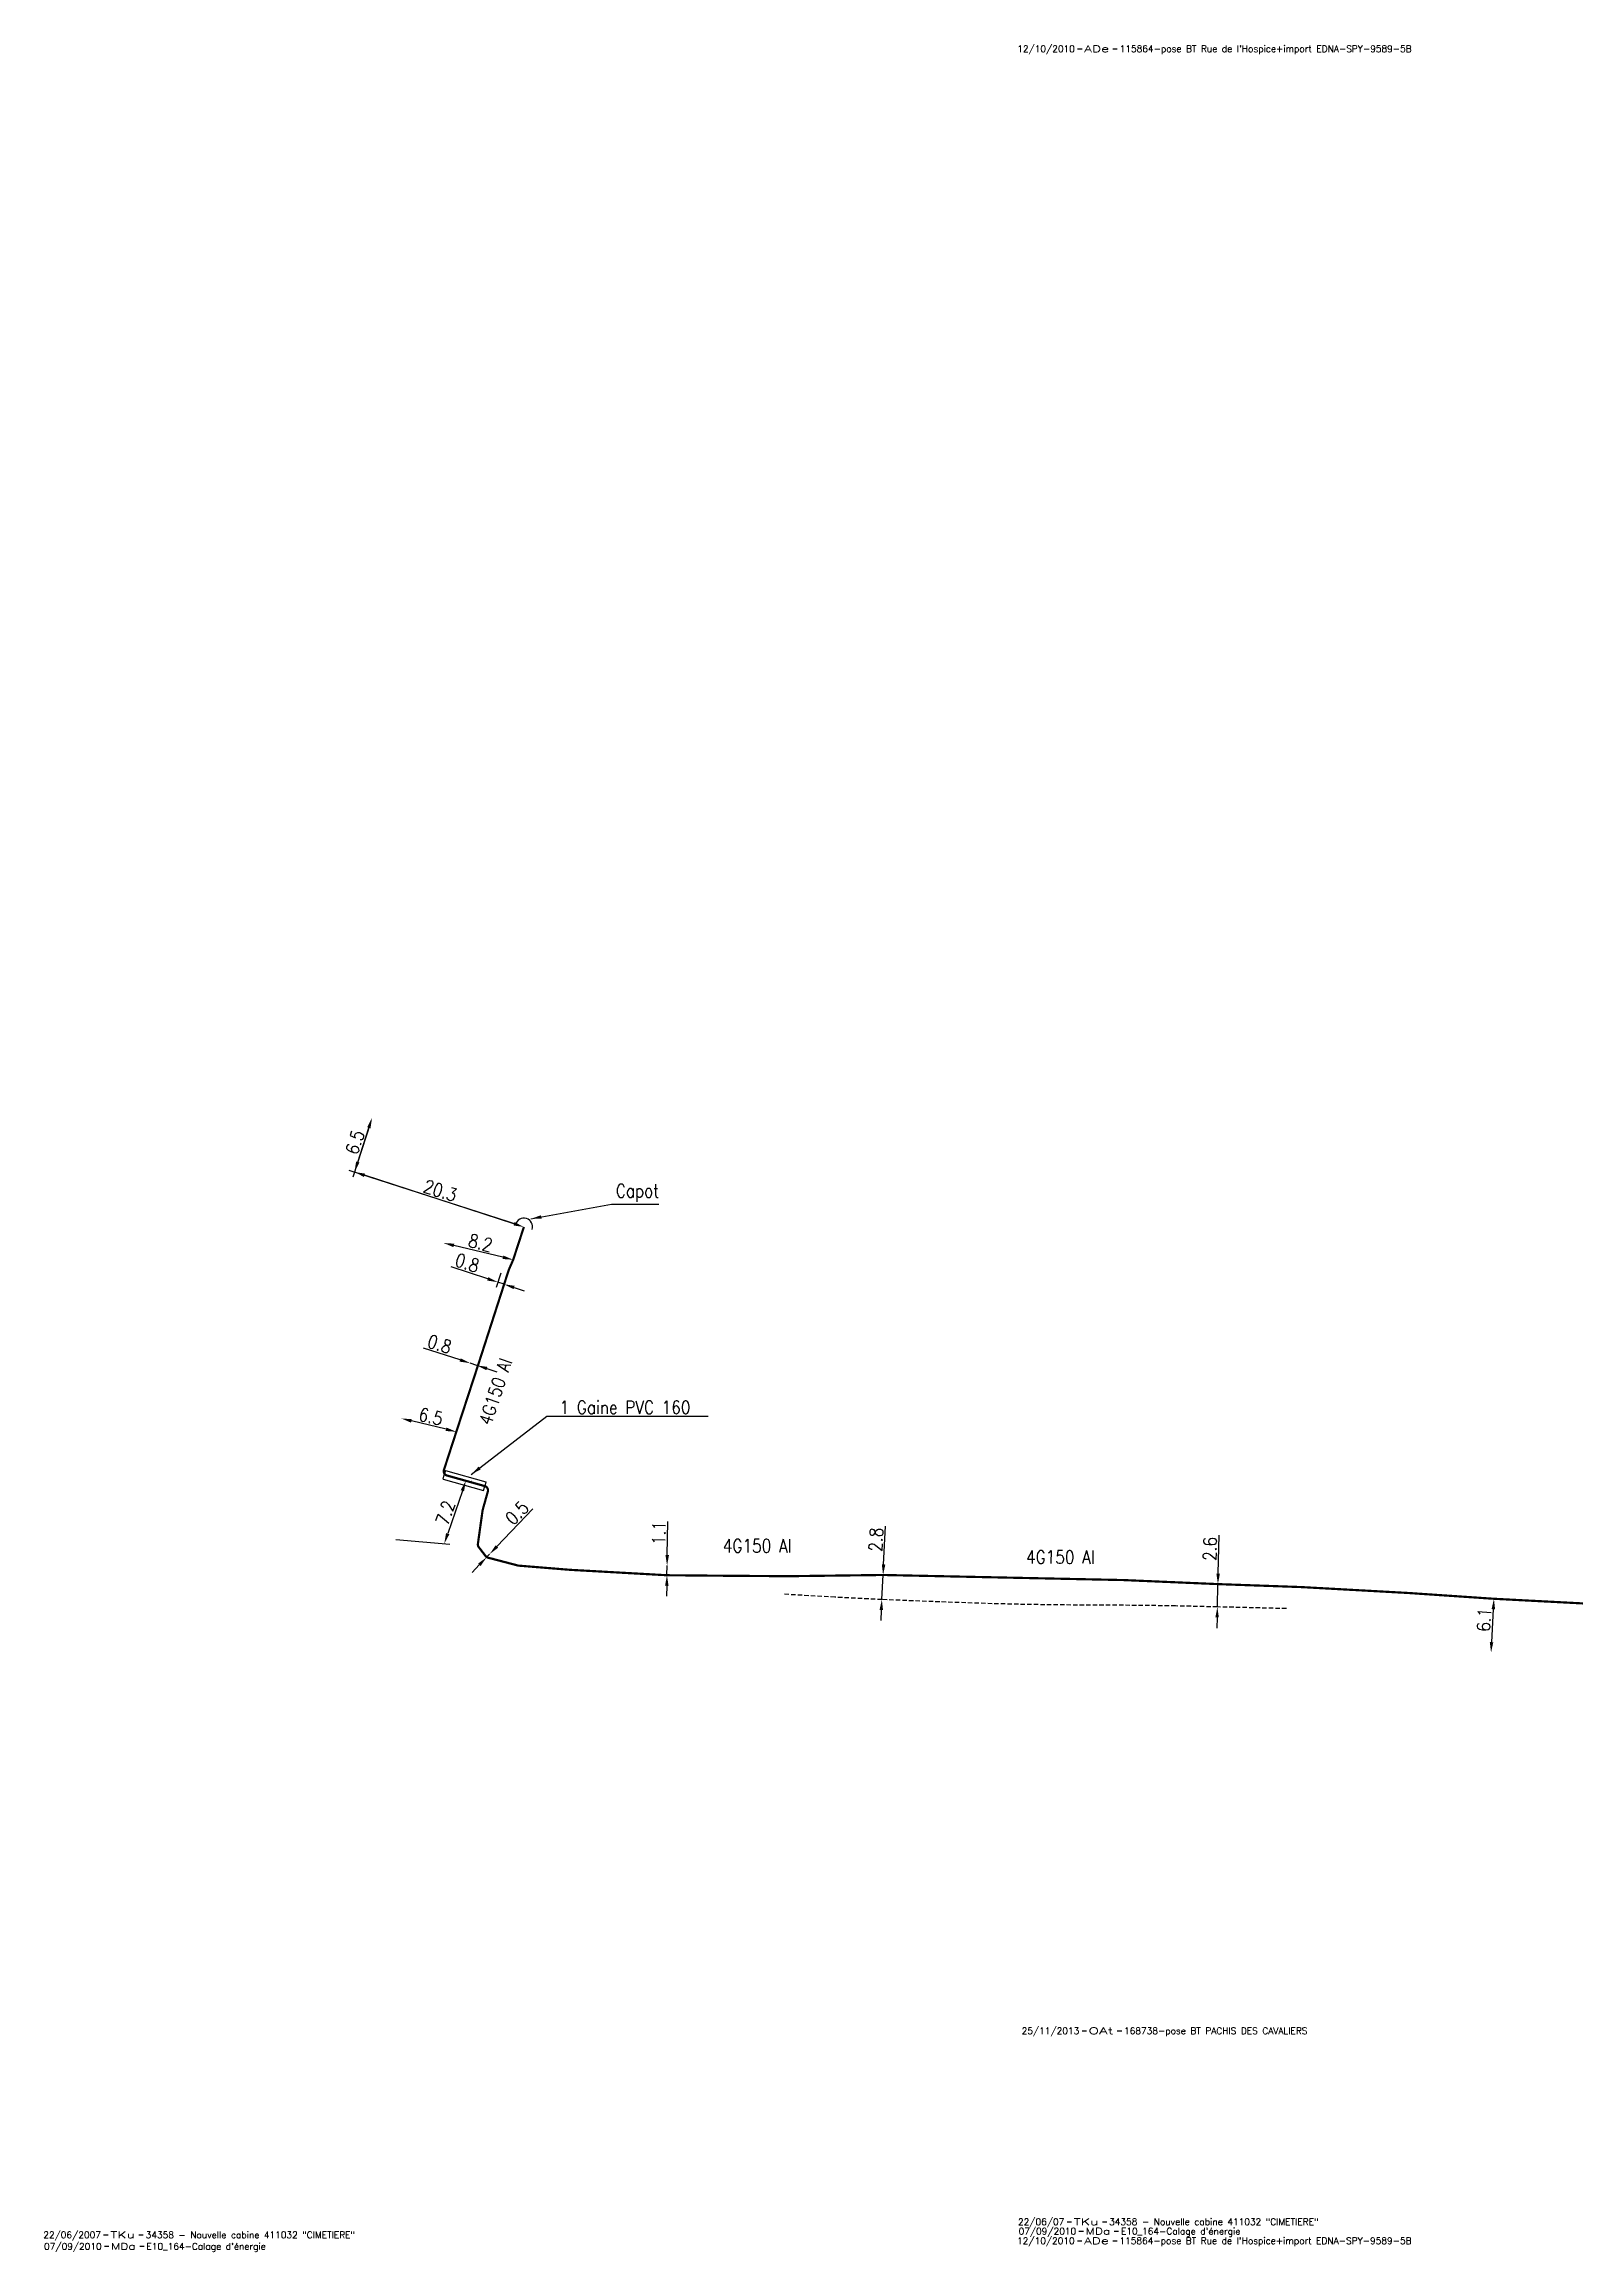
# Model space of a CAD drawing. Header units: millimetres. Extents: x 173000 to 173998, y 130000 to 131000.
# Drawn here: x 173399.7 to 173574.2, y 130486 to 130737.4 of the extents above; entities that cross this region are included whole.
import ezdxf
from ezdxf.enums import TextEntityAlignment as Align

# ---------------------------------------------------------------- set-up
doc = ezdxf.new("R2010")
doc.units = ezdxf.units.MM
doc.header["$PDMODE"] = 34
doc.linetypes.add('B_ST_Al', pattern=[2000, 1000, 1000])
doc.linetypes.add('DASHED', pattern=[0.75, 0.5, -0.25])
doc.layers.get('0').update_dxf_attribs({"linetype": 'CONTINUOUS'})
doc.layers.get('Defpoints').update_dxf_attribs({"linetype": 'CONTINUOUS'})
for name, color, linetype in [('B_110', 1, 'CONTINUOUS'), ('B_300', 7, 'CONTINUOUS'), ('B_400', 7, 'CONTINUOUS')]:
    doc.layers.add(name, color=color, linetype=linetype)
doc.layers.add('B_910', color=7, linetype='CONTINUOUS', plot=False)
doc.styles.get("Standard").update_dxf_attribs({"font": 'romans.shx', "width": 0.85})
doc.dimstyles.get("Standard").update_dxf_attribs({"dimtxt": 1.5, "dimasz": 1.2, "dimexe": 0.625, "dimexo": 0.625, "dimgap": 0.25, "dimtad": 1, "dimdec": 1, "dimzin": 0, "dimdsep": 46, "dimtxsty": 'Standard', "dimcen": -0.5, "dimadec": 0, "dimazin": 0, "dimtfac": 1, "dimtdec": 1, "dimtmove": 0, "dimatfit": 3, "dimfxl": 1, "dimtolj": 1, "dimtzin": 0, "dimarcsym": 0})

# ---------------------------------------------------------------- blocks, each defined once
blk = doc.blocks.new('GIS_MODF')
at = {"color": 0, "linetype": 'Continuous', "flags": 128}
for points in [[(-2.26, -0.01), (-1.76, -0.01)], [(1.76, -0.01), (2.26, -0.01)]]:
    blk.add_lwpolyline(points, dxfattribs=at)
at = {"color": 0, "linetype": 'Continuous'}
blk.add_attdef('DATE', text='', height=0.75, dxfattribs=at).set_placement((-2.58, -0.39), align=Align.RIGHT)
at = {"color": 0, "linetype": 'Continuous', "width": 3.590909}
blk.add_attdef('USER', text='', height=0.75, dxfattribs=at).set_placement((-1.52, -0.39), (1.31, -0.39), align=Align.FIT)
at = {"color": 0, "linetype": 'Continuous'}
blk.add_attdef('DESC', (2.53, -0.39), '', height=0.75, dxfattribs=at)
blk = doc.blocks.new('*D125')
at = {"layer": 'B_110', "color": 0, "linetype": 'Continuous', "lineweight": -2}
blk.add_line((173564.78, 130559.18), (173564.58, 130555.43), dxfattribs=at)
at = {"layer": 'B_110', "color": 0, "linetype": 'Continuous'}
for points in [[(173564.58, 130559.19), (173564.98, 130559.17), (173564.85, 130560.37)], [(173564.38, 130555.44), (173564.78, 130555.42), (173564.52, 130554.24)]]:
    blk.add_solid(points, dxfattribs=at)
at = {"layer": 'Defpoints', "color": 0, "linetype": 'Continuous'}
for p in [(173564.85, 130560.37), (173564.52, 130554.24), (173564.52, 130554.24)]:
    blk.add_point(p, dxfattribs=at)
at = {"layer": 'B_110', "color": 0, "linetype": 'Continuous', "insert": (173563.72, 130557.99), "char_height": 1.5, "attachment_point": 5, "rotation": 86.9552}
blk.add_mtext('\\A1;6.1', dxfattribs=at)
blk = doc.blocks.new('*D126')
at = {"layer": 'B_110', "color": 0, "linetype": 'Continuous', "lineweight": -2}
for p, q in [((173533.43, 130563.24), (173533.53, 130567.61)), ((173533.34, 130559.44), (173533.4, 130562.04)), ((173533.31, 130558.24), (173533.28, 130557.04))]:
    blk.add_line(p, q, dxfattribs=at)
at = {"layer": 'B_110', "color": 0, "linetype": 'Continuous'}
for points in [[(173533.23, 130563.24), (173533.63, 130563.23), (173533.4, 130562.04)], [(173533.11, 130558.24), (173533.51, 130558.24), (173533.34, 130559.44)]]:
    blk.add_solid(points, dxfattribs=at)
at = {"layer": 'Defpoints', "color": 0, "linetype": 'Continuous'}
for p in [(173533.4, 130562.04), (173533.34, 130559.44), (173533.34, 130559.44)]:
    blk.add_point(p, dxfattribs=at)
at = {"layer": 'B_110', "color": 0, "linetype": 'Continuous', "insert": (173532.49, 130566.05), "char_height": 1.5, "attachment_point": 5, "rotation": 88.6506}
blk.add_mtext('\\A1;2.6', dxfattribs=at)
blk = doc.blocks.new('*D127')
at = {"layer": 'B_110', "color": 0, "linetype": 'Continuous', "lineweight": -2}
for p, q in [((173495.31, 130564.28), (173495.52, 130568.65)), ((173495.11, 130560.28), (173495.25, 130563.08)), ((173495.05, 130559.09), (173494.99, 130557.89))]:
    blk.add_line(p, q, dxfattribs=at)
at = {"layer": 'B_110', "color": 0, "linetype": 'Continuous'}
for points in [[(173495.11, 130564.29), (173495.51, 130564.27), (173495.25, 130563.08)], [(173494.85, 130559.1), (173495.25, 130559.08), (173495.11, 130560.28)]]:
    blk.add_solid(points, dxfattribs=at)
at = {"layer": 'Defpoints', "color": 0, "linetype": 'Continuous'}
for p in [(173495.25, 130563.08), (173495.11, 130560.28), (173495.11, 130560.28)]:
    blk.add_point(p, dxfattribs=at)
at = {"layer": 'B_110', "color": 0, "linetype": 'Continuous', "insert": (173494.44, 130567.11), "char_height": 1.5, "attachment_point": 5, "rotation": 87.1897}
blk.add_mtext('\\A1;2.8', dxfattribs=at)
blk = doc.blocks.new('*D128')
at = {"layer": 'B_110', "color": 0, "linetype": 'Continuous', "lineweight": -2}
for p, q in [((173470.66, 130565.35), (173470.73, 130569.17)), ((173470.63, 130563.05), (173470.64, 130564.15)), ((173470.61, 130561.85), (173470.59, 130560.65))]:
    blk.add_line(p, q, dxfattribs=at)
at = {"layer": 'B_110', "color": 0, "linetype": 'Continuous'}
for points in [[(173470.46, 130565.35), (173470.86, 130565.34), (173470.64, 130564.15)], [(173470.41, 130561.85), (173470.81, 130561.84), (173470.63, 130563.05)]]:
    blk.add_solid(points, dxfattribs=at)
at = {"layer": 'Defpoints', "color": 0, "linetype": 'Continuous'}
for p in [(173470.64, 130564.15), (173470.64, 130564.15), (173470.63, 130563.05)]:
    blk.add_point(p, dxfattribs=at)
at = {"layer": 'B_110', "color": 0, "linetype": 'Continuous', "insert": (173469.7, 130567.87), "char_height": 1.5, "attachment_point": 5, "rotation": 89.0701}
blk.add_mtext('\\A1;1.1', dxfattribs=at)
blk = doc.blocks.new('*D129')
at = {"layer": 'B_110', "color": 0, "linetype": 'Continuous', "lineweight": -2}
for p, q in [((173448.33, 130573.76), (173448.35, 130573.76)), ((173447.32, 130572.67), (173445.65, 130567.79)), ((173439.74, 130567.12), (173445.9, 130566.6))]:
    blk.add_line(p, q, dxfattribs=at)
at = {"layer": 'B_110', "color": 0, "linetype": 'Continuous'}
for points in [[(173447.13, 130572.74), (173447.51, 130572.61), (173447.71, 130573.81)], [(173445.46, 130567.85), (173445.84, 130567.72), (173445.26, 130566.65)]]:
    blk.add_solid(points, dxfattribs=at)
at = {"layer": 'Defpoints', "color": 0, "linetype": 'Continuous'}
for p in [(173447.69, 130573.81), (173439.1, 130567.18), (173445.26, 130566.65)]:
    blk.add_point(p, dxfattribs=at)
at = {"layer": 'B_110', "color": 0, "linetype": 'Continuous', "insert": (173445.4, 130570.17), "char_height": 1.5, "attachment_point": 5, "rotation": 71.1123}
blk.add_mtext('\\A1;7.2', dxfattribs=at)
blk = doc.blocks.new('*D130')
at = {"layer": 'B_110', "color": 0, "linetype": 'Continuous', "lineweight": -2}
for p, q in [((173451.25, 130566.32), (173455.36, 130570.61)), ((173449.25, 130564.23), (173448.42, 130563.36)), ((173450.08, 130565.09), (173450.42, 130565.45)), ((173450.87, 130565.02), (173450.87, 130565.02))]:
    blk.add_line(p, q, dxfattribs=at)
at = {"layer": 'B_110', "color": 0, "linetype": 'Continuous'}
for points in [[(173451.11, 130566.46), (173451.39, 130566.18), (173450.42, 130565.45)], [(173449.1, 130564.37), (173449.39, 130564.09), (173450.08, 130565.09)]]:
    blk.add_solid(points, dxfattribs=at)
at = {"layer": 'Defpoints', "color": 0, "linetype": 'Continuous'}
for p in [(173450.08, 130565.09), (173450.42, 130565.45), (173450.42, 130565.45)]:
    blk.add_point(p, dxfattribs=at)
at = {"layer": 'B_110', "color": 0, "linetype": 'Continuous', "insert": (173453.54, 130570.15), "char_height": 1.5, "attachment_point": 5, "rotation": 46.2048}
blk.add_mtext('\\A1;0.5', dxfattribs=at)
blk = doc.blocks.new('*D131')
at = {"layer": 'B_110', "color": 0, "linetype": 'Continuous', "lineweight": -2}
blk.add_line((173445.46, 130579.67), (173441.52, 130580.62), dxfattribs=at)
at = {"layer": 'B_110', "color": 0, "linetype": 'Continuous'}
for points in [[(173441.57, 130580.82), (173441.47, 130580.43), (173440.36, 130580.91)], [(173445.51, 130579.87), (173445.41, 130579.48), (173446.63, 130579.39)]]:
    blk.add_solid(points, dxfattribs=at)
at = {"layer": 'Defpoints', "color": 0, "linetype": 'Continuous'}
for p in [(173440.36, 130580.91), (173440.36, 130580.91), (173446.63, 130579.39)]:
    blk.add_point(p, dxfattribs=at)
at = {"layer": 'B_110', "color": 0, "linetype": 'Continuous', "insert": (173443.73, 130581.12), "char_height": 1.5, "attachment_point": 5, "rotation": 346.4126}
blk.add_mtext('\\A1;6.5', dxfattribs=at)
blk = doc.blocks.new('*D132')
at = {"layer": 'B_110', "color": 0, "linetype": 'Continuous', "lineweight": -2}
for p, q in [((173447.07, 130587.57), (173442.9, 130588.91)), ((173448.97, 130586.95), (173448.21, 130587.2)), ((173450.11, 130586.59), (173451.25, 130586.22))]:
    blk.add_line(p, q, dxfattribs=at)
at = {"layer": 'B_110', "color": 0, "linetype": 'Continuous'}
for points in [[(173447.13, 130587.76), (173447, 130587.38), (173448.21, 130587.2)], [(173450.17, 130586.78), (173450.05, 130586.4), (173448.97, 130586.95)]]:
    blk.add_solid(points, dxfattribs=at)
at = {"layer": 'Defpoints', "color": 0, "linetype": 'Continuous'}
for p in [(173448.21, 130587.2), (173448.21, 130587.2), (173448.97, 130586.95)]:
    blk.add_point(p, dxfattribs=at)
at = {"layer": 'B_110', "color": 0, "linetype": 'Continuous', "insert": (173444.72, 130589.37), "char_height": 1.5, "attachment_point": 5, "rotation": 342.1538}
blk.add_mtext('\\A1;0.8', dxfattribs=at)
blk = doc.blocks.new('*D133')
at = {"layer": 'B_110', "color": 0, "linetype": 'Continuous', "lineweight": -2}
blk.add_line((173451.94, 130599.26), (173446.35, 130600.61), dxfattribs=at)
at = {"layer": 'B_110', "color": 0, "linetype": 'Continuous'}
for points in [[(173446.4, 130600.81), (173446.3, 130600.42), (173445.18, 130600.89)], [(173451.99, 130599.46), (173451.89, 130599.07), (173453.11, 130598.98)]]:
    blk.add_solid(points, dxfattribs=at)
at = {"layer": 'Defpoints', "color": 0, "linetype": 'Continuous'}
for p in [(173445.18, 130600.89), (173445.18, 130600.89), (173453.11, 130598.98)]:
    blk.add_point(p, dxfattribs=at)
at = {"layer": 'B_110', "color": 0, "linetype": 'Continuous', "insert": (173449.38, 130600.91), "char_height": 1.5, "attachment_point": 5, "rotation": 346.4258}
blk.add_mtext('\\A1;8.2', dxfattribs=at)
blk = doc.blocks.new('*D134')
at = {"layer": 'B_110', "color": 0, "linetype": 'Continuous', "lineweight": -2}
for p, q in [((173450.22, 130596.8), (173446.06, 130598.16)), ((173451.69, 130597.45), (173451.16, 130595.83)), ((173452.07, 130596.19), (173451.36, 130596.43)), ((173452.4, 130597.22), (173451.88, 130595.6)), ((173453.21, 130595.82), (173454.35, 130595.45))]:
    blk.add_line(p, q, dxfattribs=at)
at = {"layer": 'B_110', "color": 0, "linetype": 'Continuous'}
for points in [[(173450.28, 130596.99), (173450.15, 130596.61), (173451.36, 130596.43)], [(173453.27, 130596.01), (173453.15, 130595.63), (173452.07, 130596.19)]]:
    blk.add_solid(points, dxfattribs=at)
at = {"layer": 'Defpoints', "color": 0, "linetype": 'Continuous'}
for p in [(173451.36, 130596.43), (173451.89, 130598.04), (173452.6, 130597.81)]:
    blk.add_point(p, dxfattribs=at)
at = {"layer": 'B_110', "color": 0, "linetype": 'Continuous', "insert": (173447.88, 130598.62), "char_height": 1.5, "attachment_point": 5, "rotation": 341.8675}
blk.add_mtext('\\A1;0.8', dxfattribs=at)
blk = doc.blocks.new('*D135')
at = {"layer": 'B_110', "color": 0, "linetype": 'Continuous', "lineweight": -2}
for p, q in [((173436.84, 130614.56), (173434.84, 130608.37)), ((173453.2, 130603.08), (173436.17, 130608.6))]:
    blk.add_line(p, q, dxfattribs=at)
at = {"layer": 'B_110', "color": 0, "linetype": 'Continuous'}
for points in [[(173436.23, 130608.79), (173436.11, 130608.41), (173435.03, 130608.97)], [(173453.26, 130603.27), (173453.14, 130602.89), (173454.34, 130602.71)]]:
    blk.add_solid(points, dxfattribs=at)
at = {"layer": 'Defpoints', "color": 0, "linetype": 'Continuous'}
for p in [(173437.03, 130615.15), (173435.03, 130608.97), (173454.34, 130602.71)]:
    blk.add_point(p, dxfattribs=at)
at = {"layer": 'B_110', "color": 0, "linetype": 'Continuous', "insert": (173444.8, 130606.85), "char_height": 1.5, "attachment_point": 5, "rotation": 342.0522}
blk.add_mtext('\\A1;20.3', dxfattribs=at)
blk = doc.blocks.new('B_300_05')
at = {"color": 0, "linetype": 'Continuous'}
blk.add_arc((0, 0), 1, 270, 90, dxfattribs=at)
at = {"color": 0, "linetype": 'Continuous', "width": 0.75, "flags": 3}
for tag, p in [('DEF_LEG', (0, -5)), ('DEF_COUP', (0, -7.5)), ('DEF_TYPE', (0, -10))]:
    blk.add_attdef(tag, text='', height=1.2, dxfattribs=at).set_placement(p, align=Align.MIDDLE)
blk = doc.blocks.new('*D139')
at = {"layer": 'B_110', "color": 0, "linetype": 'Continuous', "lineweight": -2}
for p, q in [((173435.4, 130610.11), (173436.66, 130614.01)), ((173453.75, 130602.91), (173434.43, 130609.16))]:
    blk.add_line(p, q, dxfattribs=at)
at = {"layer": 'B_110', "color": 0, "linetype": 'Continuous'}
for points in [[(173436.47, 130614.07), (173436.85, 130613.95), (173437.03, 130615.15)], [(173435.21, 130610.17), (173435.59, 130610.05), (173435.03, 130608.97)]]:
    blk.add_solid(points, dxfattribs=at)
at = {"layer": 'Defpoints', "color": 0, "linetype": 'Continuous'}
for p in [(173437.03, 130615.15), (173437.03, 130615.15), (173454.34, 130602.71)]:
    blk.add_point(p, dxfattribs=at)
at = {"layer": 'B_110', "color": 0, "linetype": 'Continuous', "insert": (173435.08, 130612.37), "char_height": 1.5, "attachment_point": 5, "rotation": 72.0522}
blk.add_mtext('\\A1;6.5', dxfattribs=at)

msp = doc.modelspace()

# ---------------------------------------------------------------- linework, layer by layer
at = {"layer": 'B_110', "linetype": 'B_ST_Al', "const_width": 0.25, "flags": 128}
msp.add_lwpolyline([(173655.68, 130558.15), (173654.65, 130553.65, -0.429771), (173654.03, 130553.28), (173651.73, 130553.94), (173647.99, 130554.92), (173642, 130555.6), (173636.03, 130556.37), (173626.5, 130557.16), (173613.66, 130557.93), (173602.5, 130558.37), (173590.51, 130558.82), (173577.85, 130559.69), (173564.84, 130560.37), (173555.09, 130561.03), (173542.94, 130561.7), (173533.4, 130562.04), (173522.66, 130562.5), (173513.22, 130562.7), (173495.25, 130563.08), (173484.47, 130562.94), (173477.43, 130562.99), (173470.63, 130563.05), (173459.54, 130563.67, -0.006215), (173459.54, 130563.67), (173453.77, 130564.14, -0.04361), (173453.68, 130564.15), (173450.24, 130565.05, -0.166847), (173449.97, 130565.23), (173449.18, 130566.26, -0.201204), (173449.09, 130566.63), (173449.62, 130570.42, -0.033685), (173449.63, 130570.48), (173450.22, 130572.58, 0.414528), (173449.88, 130573.2), (173445.56, 130574.41, -0.425979), (173445.22, 130575.05), (173446.63, 130579.39), (173449.09, 130586.92), (173452.6, 130597.81), (173453.11, 130598.98), (173454.33, 130602.72), (173454.33, 130602.72)], format="xyb", dxfattribs=at)
at = {"layer": 'B_110', "linetype": 'DASHED'}
msp.add_lwpolyline([(173541.2, 130559.25), (173533.34, 130559.44), (173528.58, 130559.55), (173525.61, 130559.6), (173522.64, 130559.63), (173519.65, 130559.64), (173516.66, 130559.66), (173513.67, 130559.69), (173510.67, 130559.74), (173507.67, 130559.81), (173501.7, 130560.01), (173495.11, 130560.28), (173489.77, 130560.55), (173483.81, 130560.89)], dxfattribs=at)
at = {"layer": 'B_400', "color": 7, "linetype": 'CONTINUOUS'}
for p, q in [((173445.12, 130574.01), (173445.26, 130574.49)), ((173445.12, 130574.01), (173449.74, 130572.72)), ((173445.39, 130574.98), (173445.26, 130574.49)), ((173445.39, 130574.98), (173450.01, 130573.68)), ((173450.01, 130573.68), (173449.88, 130573.2)), ((173449.74, 130572.72), (173449.88, 130573.2))]:
    msp.add_line(p, q, dxfattribs=at)

# ---------------------------------------------------------------- block references
at = {"layer": 'B_300', "rotation": 73.76219183078753}
msp.add_blockref('B_300_05', (173454.33, 130602.72), dxfattribs=at)
at = {"layer": 'B_910'}
ref = msp.add_blockref('GIS_MODF', (173519.68, 130736.92), dxfattribs=at)
ref.add_attrib('DATE', '12/10/2010', dxfattribs={"layer": '0', "color": 0, "linetype": 'Continuous', "height": 0.75}).set_placement((173517.1, 130736.53), align=Align.RIGHT)
ref.add_attrib('USER', 'ADe', dxfattribs={"layer": '0', "color": 0, "linetype": 'Continuous', "height": 0.75, "width": 1.462963}).set_placement((173518.16, 130736.53), (173520.99, 130736.53), align=Align.FIT)
ref.add_attrib('DESC', "115864-pose BT Rue de l'Hospice+import EDNA-SPY-9589-5B", (173522.21, 130736.53), dxfattribs={"layer": '0', "color": 0, "linetype": 'Continuous', "height": 0.75})
ref = msp.add_blockref('GIS_MODF', (173520.18, 130511.18), dxfattribs=at)
ref.add_attrib('DATE', '25/11/2013', dxfattribs={"layer": '0', "color": 0, "linetype": 'Continuous', "height": 0.75}).set_placement((173517.6, 130510.79), align=Align.RIGHT)
ref.add_attrib('USER', 'OAt', dxfattribs={"layer": '0', "color": 0, "linetype": 'Continuous', "height": 0.75, "width": 1.58}).set_placement((173518.66, 130510.79), (173521.49, 130510.79), align=Align.FIT)
ref.add_attrib('DESC', '168738-pose BT PACHIS DES CAVALIERS', (173522.71, 130510.79), dxfattribs={"layer": '0', "color": 0, "linetype": 'Continuous', "height": 0.75})
ref = msp.add_blockref('GIS_MODF', (173408.71, 130487.92), dxfattribs=at)
ref.add_attrib('DATE', '22/06/2007', dxfattribs={"layer": '0', "color": 0, "linetype": 'Continuous', "height": 0.75}).set_placement((173406.13, 130487.54), align=Align.RIGHT)
ref.add_attrib('USER', 'TKu', dxfattribs={"layer": '0', "color": 0, "linetype": 'Continuous', "height": 0.75, "width": 1.519231}).set_placement((173407.2, 130487.54), (173410.02, 130487.54), align=Align.FIT)
ref.add_attrib('DESC', '34358 - Nouvelle cabine 411032 "CIMETIERE"', (173411.24, 130487.54), dxfattribs={"layer": '0', "color": 0, "linetype": 'Continuous', "height": 0.75})
ref = msp.add_blockref('GIS_MODF', (173518.48, 130489.43), dxfattribs=at)
ref.add_attrib('DATE', '22/06/07', dxfattribs={"layer": '0', "color": 0, "linetype": 'Continuous', "height": 0.75}).set_placement((173515.9, 130489.04), align=Align.RIGHT)
ref.add_attrib('USER', 'TKu', dxfattribs={"layer": '0', "color": 0, "linetype": 'Continuous', "height": 0.75, "width": 1.519231}).set_placement((173516.97, 130489.04), (173519.79, 130489.04), align=Align.FIT)
ref.add_attrib('DESC', '34358 - Nouvelle cabine 411032 "CIMETIERE"', (173521.01, 130489.04), dxfattribs={"layer": '0', "color": 0, "linetype": 'Continuous', "height": 0.75})
ref = msp.add_blockref('GIS_MODF', (173519.83, 130488.35), dxfattribs=at)
ref.add_attrib('DATE', '07/09/2010', dxfattribs={"layer": '0', "color": 0, "linetype": 'Continuous', "height": 0.75}).set_placement((173517.25, 130487.96), align=Align.RIGHT)
ref.add_attrib('USER', 'MDa', dxfattribs={"layer": '0', "color": 0, "linetype": 'Continuous', "height": 0.75, "width": 1.316667}).set_placement((173518.32, 130487.96), (173521.14, 130487.96), align=Align.FIT)
ref.add_attrib('DESC', "E10_164-Calage d'énergie", (173522.36, 130487.96), dxfattribs={"layer": '0', "color": 0, "linetype": 'Continuous', "height": 0.75})
ref = msp.add_blockref('GIS_MODF', (173408.8, 130486.63), dxfattribs=at)
ref.add_attrib('DATE', '07/09/2010', dxfattribs={"layer": '0', "color": 0, "linetype": 'Continuous', "height": 0.75}).set_placement((173406.22, 130486.24), align=Align.RIGHT)
ref.add_attrib('USER', 'MDa', dxfattribs={"layer": '0', "color": 0, "linetype": 'Continuous', "height": 0.75, "width": 1.316667}).set_placement((173407.29, 130486.24), (173410.11, 130486.24), align=Align.FIT)
ref.add_attrib('DESC', "E10_164-Calage d'énergie", (173411.33, 130486.24), dxfattribs={"layer": '0', "color": 0, "linetype": 'Continuous', "height": 0.75})
ref = msp.add_blockref('GIS_MODF', (173519.66, 130487.27), dxfattribs=at)
ref.add_attrib('DATE', '12/10/2010', dxfattribs={"layer": '0', "color": 0, "linetype": 'Continuous', "height": 0.75}).set_placement((173517.08, 130486.88), align=Align.RIGHT)
ref.add_attrib('USER', 'ADe', dxfattribs={"layer": '0', "color": 0, "linetype": 'Continuous', "height": 0.75, "width": 1.462963}).set_placement((173518.14, 130486.88), (173520.97, 130486.88), align=Align.FIT)
ref.add_attrib('DESC', "115864-pose BT Rue de l'Hospice+import EDNA-SPY-9589-5B", (173522.19, 130486.88), dxfattribs={"layer": '0', "color": 0, "linetype": 'Continuous', "height": 0.75})

# ---------------------------------------------------------------- texts
at = {"layer": 'B_110', "linetype": 'Continuous', "width": 0.85}
for rotation, p in [(71.9266, (173451.08, 130583.98)), (359.9602, (173480.9, 130566.4)), (359.9602, (173515.45, 130565.12))]:
    msp.add_text('4G150 Al', height=1.5, rotation=rotation, dxfattribs=at).set_placement(p, align=Align.MIDDLE)
at = {"layer": 'B_300', "linetype": 'Continuous', "insert": (173469.72, 130606.58), "char_height": 1.5, "attachment_point": 6}
msp.add_mtext('Capot', dxfattribs=at)
at = {"layer": 'B_400', "insert": (173458.39, 130582.17), "char_height": 1.5, "attachment_point": 4}
msp.add_mtext('1 Gaine PVC 160 ', dxfattribs=at)

# ---------------------------------------------------------------- dimensions: what is measured, and where the dimension line sits
at = {"layer": 'B_110', "linetype": 'Continuous'}
for base, p1, p2, angle, picture, middle in [((173437.03, 130615.15), (173454.34, 130602.71), (173437.03, 130615.15), 252.0522, '*D139', (173436.03, 130612.06)), ((173435.03, 130608.97), (173454.34, 130602.71), (173437.03, 130615.15), 342.0522, '*D135', (173444.5, 130605.9)), ((173445.18, 130600.89), (173453.11, 130598.98), (173445.18, 130600.89), 346.4258, '*D133', (173449.15, 130599.94)), ((173451.36, 130596.43), (173452.6, 130597.81), (173451.89, 130598.04), 341.8675, '*D134', (173447.57, 130597.67)), ((173448.21, 130587.2), (173448.97, 130586.95), (173448.21, 130587.2), 342.1538, '*D132', (173444.41, 130588.42)), ((173440.36, 130580.91), (173446.63, 130579.39), (173440.36, 130580.91), 346.4126, '*D131', (173443.49, 130580.15)), ((173450.42, 130565.45), (173450.08, 130565.09), (173450.42, 130565.45), 226.2048, '*D130', (173454.26, 130569.46)), ((173470.64, 130564.15), (173470.63, 130563.05), (173470.64, 130564.15), 269.0701, '*D128', (173470.7, 130567.86)), ((173495.11, 130560.28), (173495.25, 130563.08), (173495.11, 130560.28), 87.1897, '*D127', (173495.44, 130567.06)), ((173533.34, 130559.44), (173533.4, 130562.04), (173533.34, 130559.44), 88.6506, '*D126', (173533.49, 130566.02)), ((173564.52, 130554.24), (173564.85, 130560.37), (173564.52, 130554.24), 86.9552, '*D125', (173564.72, 130557.94))]:
    dim = msp.add_linear_dim(base=base, p1=p1, p2=p2, angle=angle, dimstyle='Standard', dxfattribs=at)
    dim.commit()
    dim.dimension.update_dxf_attribs({"geometry": picture, "text_midpoint": middle, "dimtype": 160})
dim = msp.add_linear_dim(base=(173445.26, 130566.65), p1=(173447.69, 130573.81), p2=(173439.1, 130567.18), angle=71.1123, text='7.2', dimstyle='Standard', dxfattribs=at)
dim.commit()
dim.dimension.update_dxf_attribs({"geometry": '*D129', "text_midpoint": (173446.35, 130569.84), "dimtype": 160})

# ---------------------------------------------------------------- leaders
at = {"layer": 'B_300', "linetype": 'Continuous', "annotation_type": 0, "has_hookline": 1, "hookline_direction": 0, "text_width": 5.16}
msp.add_leader([(173455.13, 130603.64), (173464.31, 130605.33)], dimstyle='Standard', dxfattribs=at)
at = {"layer": 'B_400', "annotation_type": 0, "has_hookline": 1, "hookline_direction": 0, "text_width": 16.94}
msp.add_leader([(173448.34, 130574.53), (173456.94, 130581.17), (173458.14, 130581.17)], dimstyle='Standard', dxfattribs=at)

doc.saveas('drawing.dxf')
